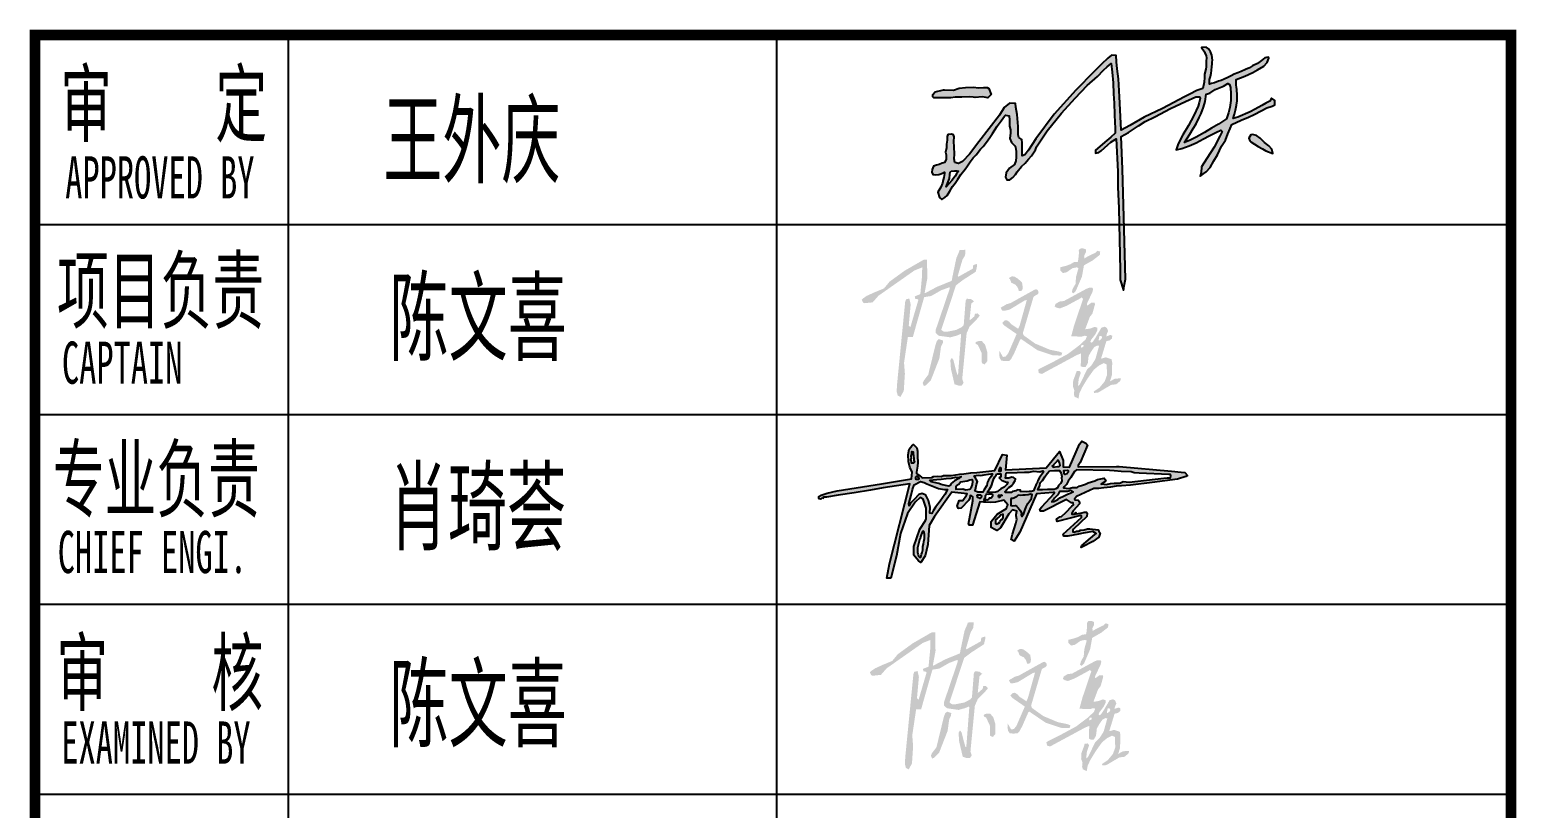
# Model space of a CAD drawing. Extents: x 36524853 to 36525459, y 2743936 to 2747542.
# Drawn here: x 36525266.89 to 36525302.14, y 2747337.42 to 2747355.88 of the extents above; entities that cross this region are included whole.
import ezdxf

# ---------------------------------------------------------------- set-up
doc = ezdxf.new("R2010")
doc.units = 0
doc.header["$LTSCALE"] = 1000
doc.header["$MEASUREMENT"] = 0
for name, color, linetype in [('A0-12 图框-中粗线', 41, 'Continuous'), ('A0-13 图框-细线', 7, 'Continuous'), ('A0-21 图框-不可改文字', 7, 'Continuous'), ('NT图签', 7, 'Continuous')]:
    doc.layers.add(name, color=color, linetype=linetype)
doc.styles.add('HT', font='simhei.ttf', dxfattribs={"width": 0.8})
doc.styles.add('SKED-粗宋体', font='', dxfattribs={"width": 0.7})
doc.styles.get('SKED-粗宋体').set_extended_font_data('SimSun')

# ---------------------------------------------------------------- blocks, each defined once
blk = doc.blocks.new('A$C6C80078C')
h = blk.add_hatch(color=256)
h.paths.add_polyline_path([(1131.9, -620.2), (1144, -615.8), (1145.3, -607.5), (1142.7, -606.9), (1136.4, -607.5), (1133.2, -612.6), (1133.2, -615.8)], flags=16)
h.paths.add_polyline_path([(1215.3, -584.6), (1219.2, -564.2), (1228.1, -564.2), (1231.9, -571.2), (1227.4, -579.5), (1219.8, -585.8)], flags=16)
h.paths.add_polyline_path([(1014.5, -415), (1032.3, -404.2), (1053.3, -401.6), (1157.9, -344.9), (1171.9, -339.2), (1186.5, -339.2), (1189.7, -346.8), (1185.9, -360.8), (1160.4, -414.9), (1161, -423.2), (1170.6, -417.5), (1180.8, -409.2), (1196.7, -409.2), (1198.6, -416.9), (1186.5, -460.3), (1174.4, -475.5), (1152.7, -533.6), (1177, -529.8), (1197.3, -522.1), (1209.4, -526), (1210.1, -536.2), (1200.5, -556.5), (1180.1, -583.3), (1177, -591.5), (1180.8, -596.6), (1187.8, -592.2), (1201.2, -572.4), (1228.5, -526), (1244.5, -521.5), (1254, -527.2), (1259.8, -541.2), (1253.4, -555.9), (1251.5, -566.7), (1270.7, -559.8), (1279, -564.2), (1277.7, -576.3), (1267.5, -585.2), (1251.6, -589), (1226.7, -670.7), (1249.7, -664.3), (1275.8, -673.4), (1279, -689.3), (1277.1, -748.5), (1271.3, -767.6), (1268.1, -776.5), (1291.1, -764.4), (1312.7, -762.5), (1319.7, -762.5), (1316.5, -774.6), (1298.1, -789.9), (1273.9, -793), (1213.4, -828.7), (1194.3, -830.6), (1193, -823.6), (1220.4, -805.1), (1243.9, -776.5), (1254.8, -746.6), (1252.9, -697.6), (1239.5, -691.2), (1217.8, -702), (1193, -722.4), (1164.3, -762.5), (1139.5, -803.2), (1126.1, -830.6), (1121.6, -856.7), (1103.2, -848.4), (1100, -836.3), (1101.9, -817.9), (1095.5, -800), (1096.8, -772.7), (1110.8, -735.1), (1111.4, -729.4), (1126.1, -727.5), (1132.5, -735.8), (1122.3, -766.9), (1119.7, -790.5), (1121, -798.8), (1129.9, -786.7), (1161.1, -721.7), (1182.8, -700.7), (1200.6, -672.1), (1217.8, -610.3), (1209.5, -609.6), (1195.5, -616), (1181.5, -635.7), (1168.8, -658), (1164.9, -691.7), (1154.1, -710.2), (1142, -710.2), (1131.8, -705.7), (1132.5, -690.5), (1133.1, -645.9), (1114, -653.6), (1036.3, -695.6), (970, -731.2), (950.9, -742), (936.3, -737.6), (933.1, -722.3), (942.6, -715.9), (995.5, -689.8), (1072, -648.5), (1126.1, -607.6), (1154.8, -580.9), (1161.2, -565), (1149.7, -563.7), (1137, -567.5), (1122.3, -567.5), (1100, -566.2), (1087.3, -566.2), (1101.3, -514.5), (1142.7, -392.3), (1137, -384.6), (1125.5, -391.6), (1065.6, -424.1), (1034.4, -436.2), (1018.5, -432.4), (1010.2, -426.6)])
h.paths.add_polyline_path([(1048.9, -270.8), (1065.5, -267.7), (1092.9, -248.6), (1112.6, -244.7), (1121.5, -247.3), (1110.1, -288.7), (1107.5, -321.8), (1094.2, -344.7), (1090.3, -360.6), (1098, -365.7), (1109.4, -353.6), (1137.5, -288), (1147, -235.2), (1188.4, -211.6), (1220.9, -186.2), (1222.8, -170.9), (1210.1, -167.1), (1199.9, -176.6), (1168.7, -191.3), (1149.6, -202.7), (1147.7, -191.3), (1155.9, -173.4), (1155.9, -160.7), (1141.9, -155.6), (1128.6, -156.9), (1122.8, -165.2), (1123.5, -178.5), (1120.9, -204.6), (1118.4, -218.6), (1100.5, -219.9), (1083.3, -230.1), (1062.3, -237.7), (1036.2, -244.1), (1036.2, -258.1), (1047, -269.6)])
h.paths.add_polyline_path([(758.1, -432.8), (786.3, -416.2), (804.4, -411.1), (889.1, -363.8), (915.8, -349.2), (923.3, -346.7), (930.9, -350.2), (934.4, -357.3), (934.9, -364.3), (929.9, -370.9), (915.8, -378.4), (911.3, -382.9), (861.9, -550.9), (865.5, -561.8), (919.2, -600.1), (987.4, -628.7), (1031.3, -637.6), (1045.3, -643.3), (1042.1, -654.8), (1034.5, -656.1), (1001.4, -654.8), (930, -631.2), (853.6, -579.1), (849.2, -581.6), (821.1, -645.9), (807.7, -670.8), (798.1, -680.9), (776.5, -681.6), (761.8, -679.7), (754.8, -669.5), (751.6, -654.8), (752.2, -633.8), (763.1, -652.9), (768.8, -662.5), (781.5, -660.6), (793.6, -645.3), (832.5, -555.6), (775.1, -515.9), (764.9, -503.8), (777, -492.3), (786.6, -491.1), (798.7, -499.3), (808.2, -510.1), (840.1, -531.1), (847.1, -515.2), (880.2, -396.8), (870.7, -398.7), (799.3, -442), (776.4, -447.1), (765.6, -446.4), (761.8, -440.1)])
h.paths.add_polyline_path([(801.7, -299.7), (808, -316.4), (827.1, -325.4), (836.2, -336), (841.7, -349.1), (842.2, -355.1), (853.3, -355.1), (859.9, -348.1), (860.9, -335), (857.8, -314.4), (838.7, -297.7), (824.1, -288.2), (811, -286.2), (799.9, -292.2), (797.4, -297.2)])
h.paths.add_polyline_path([(643, -602.5), (651.9, -606.6), (669.6, -645.2), (669.6, -674.1), (670.4, -691.8), (683.3, -697.5), (695.4, -683), (695.4, -638.7), (684.9, -604.2), (669.6, -588.1), (655.9, -588.1), (643.8, -592.1), (639.8, -597.7)])
h.paths.add_polyline_path([(408.6, -794.8), (431.9, -772.3), (472.1, -669.3), (479.4, -615.5), (488.2, -597.8), (489, -585.7), (469.7, -579.3), (460.1, -588.1), (453.6, -607.4), (419.8, -745.9), (398.9, -773.3), (394, -784.5), (399.7, -798.2)], flags=17)
h.paths.add_polyline_path([(122, -411.7), (160.6, -407.8), (187.6, -377), (356, -258.8), (392, -244.6), (390.7, -289.6), (383, -369.3), (357.3, -379.6), (358.6, -391.1), (368.9, -392.4), (374, -396.3), (336.7, -523.5), (329, -515.8), (338, -416.8), (331.6, -389.9), (316.2, -393.7), (312.3, -405.3), (275, -784.8), (272.4, -823.3), (277.6, -842.6), (290.4, -849), (305.8, -820.8), (311, -741.1), (307.1, -689.7), (325.1, -568.9), (348.3, -568.9), (401.1, -383.4), (433.2, -378.3), (480.8, -351.3), (519.4, -337.2), (519.4, -346.2), (455.1, -535.3), (455.1, -550.7), (469.2, -563.6), (523.3, -571.2), (555.4, -562.3), (569.6, -555.8), (573.5, -557.3), (559.3, -744.9), (555.5, -744.9), (547.8, -717.9), (537.5, -676.8), (529.8, -666.5), (523.3, -678.1), (525.9, -717.9), (542.6, -789.9), (561.9, -796.3), (576, -796.3), (585, -783.5), (578.6, -765.5), (599.2, -552.2), (612.8, -521.1), (648.1, -485), (660.8, -469.6), (650.8, -459.6), (638.2, -460.5), (635.4, -473.2), (615.5, -490.4), (612.8, -491.3), (621, -413.5), (633.6, -402.7), (620.1, -392.7), (600.2, -390.9), (594.7, -399.1), (585.7, -513), (578.4, -522), (550.4, -536.5), (510.6, -544.6), (492.5, -544.6), (480.7, -536.5), (549.5, -328.3), (583, -303), (641.9, -264.9), (648.2, -237.7), (648.2, -228.7), (631, -233.2), (628.3, -240.4), (628.3, -250.4), (560.4, -288.4), (557.7, -284.8), (579.5, -209.6), (592.1, -187.9), (593.9, -162.5), (566.8, -163.4), (561.4, -177.9), (551.4, -200.5), (532.4, -291), (529.6, -307.3), (460.8, -335.4), (406.5, -364.3), (402.9, -365.2), (415.6, -296.5), (414.5, -208.7), (400, -208.7), (384.6, -216.9), (309.5, -260.3), (239.7, -311), (213.5, -342.7), (170, -360.7), (133.8, -377), (117.6, -387.9), (109.4, -396), (115.7, -408.7)])
blk = doc.blocks.new('肖琦荟')
h = blk.add_hatch(color=256)
h.paths.add_polyline_path([(146629, 57223), (147088, 56643), (147043, 56525), (146993, 56391), (146949, 56241), (145861, 55568), (145147, 54709), (145147, 54368), (145147, 54019), (145569, 53776), (145837, 53670), (146235, 53954), (147217, 55593), (147663, 56071), (148142, 55933), (148077, 55544), (148077, 55365), (148163, 54933), (148030, 54471), (147665, 53206), (147486, 52589), (147835, 52419), (148510, 53452), (150446, 57951), (152398, 58117), (152556, 58117), (152519, 57967), (151093, 56431), (150837, 56139), (150951, 55901), (151290, 55933), (153966, 57291), (154433, 56962), (154556, 56893), (154758, 56893), (154785, 56674), (154616, 56518), (153907, 55764), (153399, 55306), (153193, 55243), (152800, 54979), (152902, 54720), (155623, 55405), (155739, 55354), (155739, 55192), (153596, 53217), (153678, 52977), (154144, 53000), (155363, 53237), (155913, 53332), (157058, 53528), (157248, 53436), (157442, 53305), (157311, 53187), (156264, 52341), (155752, 51843), (155700, 51653), (155870, 51728), (157076, 52367), (157767, 52878), (157905, 53352), (157763, 53588), (157692, 53716), (156722, 53832), (156430, 53832), (156047, 53724), (155611, 53701), (155409, 53587), (155288, 53570), (155131, 53583), (154859, 53449), (154711, 53493), (154704, 53674), (154785, 53822), (156373, 55310), (156379, 55679), (156336, 55818), (156061, 55794), (155770, 55712), (155204, 55624), (155080, 55751), (154954, 55549), (154590, 55549), (154590, 55697), (154750, 55944), (155481, 56774), (155512, 57027), (155328, 57210), (154957, 57237), (154910, 57315), (155151, 57626), (157187, 58577), (157774, 58577), (158343, 58648), (159144, 58737), (159794, 58854), (160415, 58897), (161465, 58968), (164007, 59268), (166967, 59675), (167957, 59959), (168127, 60103), (167828, 60460), (167412, 60494), (166282, 60598), (160131, 61130), (159831, 61130), (155362, 61113), (155362, 61277), (155592, 61597), (156437, 63631), (156232, 63894), (155772, 64099), (155485, 63763), (154319, 61072), (153597, 61122), (153597, 61860), (153162, 62918), (151603, 61007), (146834, 60775), (147007, 62463), (146495, 62539), (145580, 60659), (143464, 60441), (142760, 60418), (141940, 60297), (141490, 60231), (140466, 60080), (139576, 60080), (139290, 59988), (138837, 60013), (138384, 59988), (138207, 59870), (137060, 59835), (136998, 59885), (136806, 60040), (136418, 60339), (136429, 60483), (136510, 61200), (136586, 61602), (136519, 62357), (136519, 62956), (136438, 63335), (136058, 63719), (135853, 63581), (135553, 63192), (135442, 62496), (135468, 61750), (135624, 61077), (135913, 60489), (135810, 59685), (132322, 59107), (127130, 58316), (125933, 58019), (125262, 57808), (124988, 57631), (124988, 57481), (125028, 57360), (125193, 57319), (125323, 57420), (125424, 57360), (125517, 57572), (125865, 57554), (127235, 57771), (129123, 58055), (131012, 58372), (132516, 58656), (135613, 59135), (133250, 49753), (132926, 48058), (133405, 48058), (134055, 50693), (134534, 53292), (135074, 54861), (135361, 55639), (136254, 56971), (136853, 57533), (137177, 57332), (137548, 56266), (137559, 55002), (137462, 54810), (136785, 53806), (136097, 51774), (136097, 50758), (136652, 50101), (136928, 49915), (137437, 50671), (137722, 51997), (137896, 54253), (138516, 55295), (140548, 58154), (142363, 57934), (142278, 57806), (141857, 57169), (141672, 57169), (141391, 57169), (141180, 56510), (141338, 56237), (141654, 56281), (142557, 57189), (142639, 57471), (142695, 57754), (142852, 57730), (143002, 57598), (143002, 57113), (142496, 54388), (142582, 54267), (142765, 54282), (142976, 54282), (143815, 57000), (144268, 56980), (145022, 56913), (145682, 56975)])
h.paths.add_polyline_path([(146989, 58091), (146821, 58091), (146737, 58182), (147010, 58482), (147227, 58699), (147521, 58881), (147780, 59203), (147955, 59511), (148018, 59685), (147773, 59853), (147577, 59888), (147213, 59797), (146975, 59783), (146849, 59790), (146919, 60406), (148207, 60455), (149075, 60469), (149594, 60477), (150124, 60588), (150873, 60511), (151195, 60657), (151268, 60497), (150824, 59874), (150621, 59518), (150530, 59182), (150397, 58944), (150201, 58476), (150124, 58280), (149872, 58231), (149606, 58217), (149257, 58168), (148578, 58217), (148578, 58364), (148200, 58406), (148060, 58294), (147850, 58259), (147661, 58203), (147507, 58105), (147325, 58098)], flags=16)
h.paths.add_polyline_path([(146462, 57754), (146265, 57691), (146153, 57582), (146139, 57522), (146058, 57532), (146001, 57694), (145994, 57800), (146360, 57831)], flags=16)
h.paths.add_polyline_path([(146304, 58533), (146102, 58367), (145951, 58232), (145816, 58191), (145670, 58128), (145322, 58118), (144912, 58087), (144689, 58149), (144959, 58497), (145177, 58902), (145359, 59395), (145478, 59738), (145593, 59935), (145748, 60116), (145821, 60283), (146273, 60283), (146273, 59950), (146096, 59831), (146392, 59520), (146569, 59457), (146823, 59343), (147021, 59312), (147109, 59296), (146984, 59032), (146668, 58731)], flags=16)
h.paths.add_polyline_path([(145350, 57753), (145254, 57629), (145209, 57516), (145104, 57482), (144957, 57479), (144841, 57312), (144686, 57247), (144550, 57278), (144445, 57097), (144315, 57216), (144340, 57349), (144437, 57414), (144465, 57538), (144454, 57711), (144609, 57852), (144553, 57903), (144802, 57875), (145167, 57892), (145336, 57824)], flags=16)
h.paths.add_polyline_path([(146548, 55537), (146569, 55311), (146555, 55174), (146474, 54997), (146370, 54939), (146320, 54931), (146224, 54779), (146154, 54714), (146121, 54535), (146018, 54543), (145996, 54498), (145850, 54420), (145737, 54412), (145665, 54457), (145669, 54599), (145658, 54899), (145755, 54937), (145823, 54964), (145885, 55081), (145946, 55128), (146047, 55217), (146150, 55301), (146164, 55375), (146236, 55461), (146349, 55471), (146487, 55553)], flags=16)
h.paths.add_polyline_path([(144641, 58920), (144296, 58357), (144192, 58123), (143589, 58139), (143252, 58281), (143328, 58463), (143453, 59058), (143562, 59405), (143393, 59645), (143197, 59960), (143114, 60056), (143662, 60114), (143962, 60102), (144321, 60168), (144841, 60230), (145169, 60276), (145296, 60280), (145100, 59921), (144849, 59555), (144730, 59305), (144687, 59147)], flags=16)
h.paths.add_polyline_path([(144013, 57658), (143934, 57496), (143882, 57415), (143833, 57395), (143765, 57420), (143754, 57478), (143698, 57489), (143601, 57501), (143556, 57514), (143552, 57588), (143567, 57680), (143509, 57698), (143507, 57784), (143511, 57831), (143705, 57836), (143824, 57813), (143918, 57824), (143975, 57770)], flags=16)
h.paths.add_polyline_path([(146273, 60595), (146064, 60608), (146037, 60694), (146096, 60828), (146156, 60974), (146284, 61013), (146324, 60970), (146320, 60844), (146329, 60629)], flags=16)
h.paths.add_polyline_path([(150621, 58423), (150867, 58929), (150897, 59251), (151158, 59488), (151457, 59925), (151727, 60319), (151994, 60653), (152585, 60676), (152922, 60661), (153168, 60676), (153344, 60377), (153436, 59986), (153398, 59764), (153421, 59534), (153429, 59412), (153291, 59159), (153030, 58936), (152907, 58630), (152738, 58545), (152547, 58469), (152263, 58469), (151764, 58469), (151151, 58423), (150752, 58407)], flags=16)
h.paths.add_polyline_path([(142986, 59052), (142859, 58729), (142654, 58502), (142199, 58427), (141849, 58537), (141001, 58502), (141001, 58860), (141180, 58952), (141359, 59048), (141569, 59293), (142326, 59424), (142667, 59559), (142850, 59603), (142960, 59581), (143025, 59406)], flags=16)
h.paths.add_polyline_path([(152264, 57008), (152306, 57121), (152498, 57322), (152573, 57420), (152765, 57645), (152943, 57847), (153140, 58212), (153342, 58231), (153553, 58226), (153899, 58202), (154101, 58212), (154541, 58334), (154752, 58193), (154654, 58132), (154419, 58043), (154101, 57903), (153637, 57673), (153211, 57477), (152967, 57299), (152475, 57036)], flags=16)
h.paths.add_polyline_path([(141662, 59957), (141356, 59741), (140879, 59458), (140472, 59144), (140370, 58927), (140206, 58834), (139799, 58923), (139286, 59051), (139008, 59175), (138114, 59338), (137920, 59537), (138787, 59626), (139313, 59665), (139897, 59736), (140507, 59763), (141029, 59882), (141383, 59847)], flags=16)
h.paths.add_polyline_path([(152316, 61179), (152414, 61223), (152474, 61353), (152642, 61527), (153012, 61945), (153094, 61755), (153153, 61581), (153251, 61255), (153115, 61157), (152925, 61130), (152398, 61076)], flags=16)
h.paths.add_polyline_path([(153607, 58648), (153706, 58764), (153814, 58881), (153981, 59039), (154188, 59429), (154471, 59861), (154587, 60052), (154912, 60542), (155153, 60750), (159025, 60671), (159554, 60658), (160387, 60565), (161556, 60506), (161908, 60391), (162484, 60363), (165948, 60195), (166152, 60195), (166213, 60056), (166164, 59832), (165773, 59837), (165388, 59791), (161328, 59304), (160630, 59396), (160223, 59188), (159558, 59196), (159117, 59147), (158610, 59055), (158102, 59105), (158469, 59354), (158578, 59536), (158469, 59678), (158386, 59786), (157596, 59637), (157297, 59479), (156524, 59230), (156200, 59063), (155843, 58955), (155444, 58856), (155219, 58698), (154662, 58681), (154263, 58582)], flags=16)
h.paths.add_polyline_path([(140031, 58447), (139723, 57860), (139200, 57095), (138621, 56394), (138356, 55965), (138227, 55643), (137962, 55679), (138005, 56337), (137812, 57181), (137497, 57782), (137082, 58004), (136702, 57868), (136130, 57274), (135722, 56859), (135550, 56559), (135507, 56766), (135772, 57796), (135958, 58447), (136151, 59005), (136881, 59377), (137304, 59263), (137640, 59119), (138986, 58562), (139673, 58454)], flags=16)
h.paths.add_polyline_path([(153687, 60302), (153687, 60396), (153669, 60684), (153763, 60684), (154070, 60709), (154165, 60666), (154170, 60491), (154056, 60377), (154023, 60268), (153838, 60212)], flags=16)
h.paths.add_polyline_path([(136706, 59707), (136674, 59670), (136363, 59674), (136312, 59695), (136296, 59882), (136356, 59975), (136585, 59974), (136570, 59914), (136598, 59867), (136701, 59864)], flags=16)
h.paths.add_polyline_path([(137273, 53563), (137328, 53395), (137356, 53198), (137340, 52717), (137265, 52358), (137233, 52070), (137170, 51782), (137142, 51387), (137059, 51087), (136980, 50866), (136913, 50535), (136751, 50535), (136637, 50634), (136609, 50858), (136586, 50933), (136538, 51135), (136538, 51371), (136546, 51632), (136605, 51940), (136771, 52545), (136831, 52675), (136866, 52920), (136957, 53152), (137052, 53350), (137123, 53555)], flags=16)
h.paths.add_polyline_path([(136163, 61657), (136060, 61546), (135826, 61555), (135810, 61714), (135758, 61926), (135824, 62137), (135799, 62353), (135856, 62571), (135851, 62790), (135862, 62883), (135936, 62855), (136014, 62846), (136040, 62759), (136079, 62374), (136083, 62135), (136097, 61864)], flags=16)
for points in [[(125424, 57360), (125323, 57420), (125193, 57319), (125028, 57360), (124988, 57481), (124988, 57631), (125262, 57808), (125933, 58019), (127130, 58316), (132322, 59107), (135810, 59685), (135913, 60489), (135624, 61077), (135468, 61750), (135442, 62496), (135553, 63192), (135853, 63581), (136058, 63719), (136438, 63335), (136519, 62956), (136519, 62357), (136586, 61602), (136510, 61200), (136429, 60483), (136418, 60339), (136806, 60040), (136998, 59885), (137060, 59835), (138207, 59870), (138384, 59988), (138837, 60013), (139290, 59988), (139576, 60080), (140466, 60080), (141490, 60231), (141940, 60297), (142760, 60418), (143464, 60441), (145580, 60659), (146495, 62539), (147007, 62463), (146834, 60775), (151603, 61007), (153162, 62918), (153597, 61860), (153597, 61122), (154319, 61072), (155485, 63763), (155772, 64099), (156232, 63894), (156437, 63631), (155592, 61597), (155362, 61277), (155362, 61113), (159831, 61130), (160131, 61130), (166282, 60598), (167412, 60494), (167828, 60460), (168127, 60103), (167957, 59959), (166967, 59675), (164007, 59268), (161465, 58968), (160415, 58897), (159794, 58854), (159144, 58737), (158343, 58648), (157774, 58577), (157187, 58577), (155151, 57626), (154910, 57315), (154957, 57237), (155328, 57210), (155512, 57027), (155481, 56774), (154750, 55944), (154590, 55697), (154590, 55549), (154954, 55549), (155080, 55751), (155204, 55624), (155770, 55712), (156061, 55794), (156336, 55818), (156379, 55679), (156373, 55310), (154785, 53822), (154704, 53674), (154711, 53493), (154859, 53449), (155131, 53583), (155288, 53570), (155409, 53587), (155611, 53701), (156047, 53724), (156430, 53832), (156722, 53832), (157692, 53716), (157763, 53588), (157905, 53352), (157767, 52878), (157076, 52367), (155870, 51728), (155700, 51653), (155752, 51843), (156264, 52341), (157311, 53187), (157442, 53305), (157248, 53436), (157058, 53528), (155913, 53332), (155363, 53237), (154144, 53000), (153678, 52977), (153596, 53217), (155739, 55192), (155739, 55354), (155623, 55405), (152902, 54720), (152800, 54979), (153193, 55243), (153399, 55306), (153907, 55764), (154616, 56518), (154785, 56674), (154758, 56893), (154556, 56893), (154433, 56962), (153966, 57291), (151290, 55933), (150951, 55901), (150837, 56139), (151093, 56431), (152519, 57967), (152556, 58117), (152398, 58117), (150446, 57951), (148510, 53452), (147835, 52419), (147486, 52589), (147665, 53206), (148030, 54471), (148163, 54933), (148077, 55365), (148077, 55544), (148142, 55933), (147663, 56071), (147217, 55593), (146235, 53954), (145837, 53670), (145569, 53776), (145147, 54019), (145147, 54368), (145147, 54709), (145861, 55568), (146949, 56241), (146993, 56391), (147043, 56525), (147088, 56643), (146629, 57223), (145682, 56975), (145022, 56913), (144268, 56980), (143815, 57000), (142976, 54282), (142765, 54282), (142582, 54267), (142496, 54388), (143002, 57113), (143002, 57598), (142852, 57730), (142695, 57754), (142639, 57471), (142557, 57189), (141654, 56281), (141338, 56237), (141180, 56510), (141391, 57169), (141672, 57169), (141857, 57169), (142278, 57806), (142363, 57934), (140548, 58154), (138516, 55295), (137896, 54253), (137722, 51997), (137437, 50671), (136928, 49915), (136652, 50101), (136097, 50758), (136097, 51774), (136785, 53806), (137462, 54810), (137559, 55002), (137548, 56266), (137177, 57332), (136853, 57533), (136254, 56971), (135361, 55639), (135074, 54861), (134534, 53292), (134055, 50693), (133405, 48058), (132926, 48058), (133250, 49753), (135613, 59135), (132516, 58656), (131012, 58372), (129123, 58055), (127235, 57771), (125865, 57554), (125517, 57572), (125424, 57360)], [(135936, 62855), (136014, 62846), (136040, 62759), (136079, 62374), (136083, 62135), (136097, 61864), (136163, 61657), (136060, 61546), (135826, 61555), (135810, 61714), (135758, 61926), (135824, 62137), (135799, 62353), (135856, 62571), (135851, 62790), (135862, 62883), (135936, 62855)], [(146284, 61013), (146156, 60974), (146096, 60828), (146037, 60694), (146064, 60608), (146273, 60595), (146329, 60629), (146320, 60844), (146324, 60970), (146284, 61013)], [(153012, 61945), (152642, 61527), (152474, 61353), (152414, 61223), (152316, 61179), (152398, 61076), (152925, 61130), (153115, 61157), (153251, 61255), (153153, 61581), (153094, 61755), (153012, 61945)], [(135507, 56766), (135772, 57796), (135958, 58447), (136151, 59005), (136881, 59377), (137304, 59263), (137640, 59119), (138986, 58562), (139673, 58454), (140031, 58447), (139723, 57860), (139200, 57095), (138621, 56394), (138356, 55965), (138227, 55643), (137962, 55679), (138005, 56337), (137812, 57181), (137497, 57782), (137082, 58004), (136702, 57868), (136130, 57274), (135722, 56859), (135550, 56559), (135507, 56766)], [(136356, 59975), (136296, 59882), (136312, 59695), (136363, 59674), (136674, 59670), (136706, 59707), (136701, 59864), (136598, 59867), (136570, 59914), (136585, 59974), (136356, 59975)], [(137920, 59537), (138787, 59626), (139313, 59665), (139897, 59736), (140507, 59763), (141029, 59882), (141383, 59847), (141662, 59957), (141356, 59741), (140879, 59458), (140472, 59144), (140370, 58927), (140206, 58834), (139799, 58923), (139286, 59051), (139008, 59175), (138114, 59338), (137920, 59537)], [(141001, 58860), (141001, 58502), (141849, 58537), (142199, 58427), (142654, 58502), (142859, 58729), (142986, 59052), (143025, 59406), (142960, 59581), (142850, 59603), (142667, 59559), (142326, 59424), (141569, 59293), (141359, 59048), (141180, 58952), (141001, 58860)], [(143114, 60056), (143662, 60114), (143962, 60102), (144321, 60168), (144841, 60230), (145169, 60276), (145296, 60280), (145100, 59921), (144849, 59555), (144730, 59305), (144687, 59147), (144641, 58920), (144296, 58357), (144192, 58123), (143589, 58139), (143252, 58281), (143328, 58463), (143453, 59058), (143562, 59405), (143393, 59645), (143197, 59960), (143114, 60056)], [(145821, 60283), (146273, 60283), (146273, 59950), (146096, 59831), (146392, 59520), (146569, 59457), (146823, 59343), (147021, 59312), (147109, 59296), (146984, 59032), (146668, 58731), (146304, 58533), (146102, 58367), (145951, 58232), (145816, 58191), (145670, 58128), (145322, 58118), (144912, 58087), (144689, 58149), (144959, 58497), (145177, 58902), (145359, 59395), (145478, 59738), (145593, 59935), (145748, 60116), (145821, 60283)], [(146919, 60406), (148207, 60455), (149075, 60469), (149594, 60477), (150124, 60588), (150873, 60511), (151195, 60657), (151268, 60497), (150824, 59874), (150621, 59518), (150530, 59182), (150397, 58944), (150201, 58476), (150124, 58280), (149872, 58231), (149606, 58217), (149257, 58168), (148578, 58217), (148578, 58364), (148200, 58406), (148060, 58294), (147850, 58259), (147661, 58203), (147507, 58105), (147325, 58098), (146989, 58091), (146821, 58091), (146737, 58182), (147010, 58482), (147227, 58699), (147521, 58881), (147780, 59203), (147955, 59511), (148018, 59685), (147773, 59853), (147577, 59888), (147213, 59797), (146975, 59783), (146849, 59790), (146919, 60406)], [(151994, 60653), (152585, 60676), (152922, 60661), (153168, 60676), (153168, 60676), (153344, 60377), (153436, 59986), (153398, 59764), (153421, 59534), (153429, 59412), (153291, 59159), (153030, 58936), (152907, 58630), (152738, 58545), (152547, 58469), (152263, 58469), (151764, 58469), (151151, 58423), (150752, 58407), (150621, 58423), (150867, 58929), (150897, 59251), (151158, 59488), (151457, 59925), (151727, 60319), (151994, 60653)], [(155153, 60750), (154912, 60542), (154587, 60052), (154471, 59861), (154188, 59429), (153981, 59039), (153814, 58881), (153706, 58764), (153607, 58648), (153607, 58648), (154263, 58582), (154662, 58681), (155219, 58698), (155444, 58856), (155843, 58955), (156200, 59063), (156524, 59230), (157297, 59479), (157596, 59637), (158386, 59786), (158469, 59678), (158469, 59678), (158578, 59536), (158469, 59354), (158053, 59072), (158053, 59072), (158102, 59105), (158610, 59055), (159117, 59147), (159558, 59196), (160223, 59188), (160630, 59396), (161328, 59304), (165388, 59791), (165773, 59837), (166164, 59832), (166213, 60056), (166152, 60195), (165948, 60195), (162484, 60363), (161908, 60391), (161556, 60506), (160387, 60565), (159554, 60658), (159025, 60671), (155153, 60750)], [(153763, 60684), (154070, 60709), (154165, 60666), (154170, 60491), (154056, 60377), (154023, 60268), (154023, 60268), (153838, 60212), (153687, 60302), (153687, 60396), (153669, 60684), (153763, 60684)], [(143511, 57831), (143705, 57836), (143824, 57813), (143918, 57824), (143975, 57770), (144013, 57658), (143934, 57496), (143882, 57415), (143833, 57395), (143765, 57420), (143754, 57478), (143698, 57489), (143601, 57501), (143556, 57514), (143552, 57588), (143567, 57680), (143509, 57698), (143507, 57784), (143511, 57831)], [(144609, 57852), (144454, 57711), (144465, 57538), (144437, 57414), (144340, 57349), (144315, 57216), (144445, 57097), (144550, 57278), (144686, 57247), (144841, 57312), (144957, 57479), (145104, 57482), (145209, 57516), (145254, 57629), (145350, 57753), (145336, 57824), (145167, 57892), (144802, 57875), (144553, 57903), (144609, 57852)], [(145994, 57800), (146360, 57831), (146462, 57754), (146265, 57691), (146153, 57582), (146139, 57522), (146058, 57532), (146001, 57694), (145994, 57800)], [(147462, 57389), (147449, 56582), (147653, 56526), (148023, 56582), (148177, 56465), (148325, 56292), (148424, 56162), (148578, 55953), (148708, 55669), (148665, 55490), (148739, 55312), (148739, 55312), (148973, 55638), (149096, 56008), (149263, 56434), (149448, 56797), (149676, 57143), (149861, 57408), (149929, 57679), (149954, 57883), (149744, 57889), (149497, 57833), (149146, 57802), (148881, 57802), (148591, 57765), (148313, 57772), (148103, 57599), (148103, 57599), (147826, 57420), (147684, 57389), (147462, 57393)], [(152306, 57121), (152264, 57008), (152475, 57036), (152967, 57299), (153211, 57477), (153637, 57673), (154101, 57903), (154419, 58043), (154654, 58132), (154752, 58193), (154541, 58334), (154101, 58212), (153899, 58202), (153553, 58226), (153342, 58231), (153140, 58212), (152943, 57847), (152765, 57645), (152573, 57420), (152498, 57322), (152306, 57121)], [(146487, 55553), (146349, 55471), (146236, 55461), (146164, 55375), (146150, 55301), (146047, 55217), (145946, 55128), (145885, 55081), (145823, 54964), (145755, 54937), (145658, 54899), (145669, 54599), (145665, 54457), (145737, 54412), (145850, 54420), (145996, 54498), (146018, 54543), (146121, 54535), (146154, 54714), (146224, 54779), (146320, 54931), (146370, 54939), (146474, 54997), (146555, 55174), (146569, 55311), (146548, 55537), (146487, 55553)], [(137273, 53563), (137123, 53555), (137052, 53350), (136957, 53152), (136866, 52920), (136831, 52675), (136771, 52545), (136605, 51940), (136546, 51632), (136538, 51371), (136538, 51135), (136586, 50933), (136609, 50858), (136637, 50634), (136751, 50535), (136913, 50535), (136980, 50866), (137059, 51087), (137142, 51387), (137170, 51782), (137233, 52070), (137265, 52358), (137340, 52717), (137356, 53198), (137328, 53395), (137273, 53563)]]:
    blk.add_lwpolyline(points)
blk = doc.blocks.new('A$C159C7114')
h = blk.add_hatch(color=256)
h.dxf.hatch_style = 1
h.paths.add_polyline_path([(569.3, -380.7), (595.2, -365.4), (631.9, -341.2), (656, -325.8), (691.3, -309.3), (749.1, -278.7), (803.5, -253.3), (840.9, -236.3), (854.5, -235.4), (857.1, -241.4), (852.8, -256.6), (849.4, -270.2), (834.1, -303.4), (814.6, -339.9), (793.2, -374), (776.8, -407.3), (769.7, -428.7), (789.9, -424.9), (816.6, -414.6), (842.1, -404), (869.7, -389.5), (890.2, -378.2), (916, -364.9), (932.7, -356.9), (937, -362), (929.3, -379.9), (908.1, -419.8), (880.9, -460.6), (862.2, -491.2), (860.5, -511.6), (856.8, -525.2), (879.2, -509), (893.6, -493.7), (906.4, -469.1), (920, -447), (935.3, -415.5), (948.9, -394.3), (958.2, -371.4), (965.9, -351.8), (972.7, -336.5), (1006.7, -321.2), (1033.1, -310.5), (1053.5, -300.8), (1079.8, -287.2), (1100.8, -275.9), (1119.8, -269.4), (1129.1, -265.1), (1129.1, -249), (1117.2, -240.5), (1111.3, -251.6), (1097.1, -259.5), (1081.4, -267.7), (1057.7, -281.2), (1039.6, -291), (994.3, -309.9), (977.9, -315.3), (982.2, -298.9), (986.5, -284), (989.8, -266.5), (992.5, -250.2), (992, -230.1), (990.5, -209.7), (989.6, -200.4), (988.8, -192.9), (988, -181), (988, -172.5), (1020.3, -160.6), (1049, -147.4), (1065.6, -137.5), (1089.5, -123.9), (1101.5, -111.1), (1107.9, -95.2), (1104.9, -90.9), (1093.4, -93.4), (1081, -103.1), (1065.8, -113.8), (1048.4, -123.2), (1036.5, -130), (1022.9, -136.8), (1006.6, -143.4), (994.8, -147.9), (981.2, -153), (969.6, -159.3), (957.4, -165.7), (944.6, -171.7), (933.1, -175.8), (923.4, -179.3), (909.8, -184.4), (898.7, -187), (891.1, -189.5), (891.1, -183.6), (891.1, -172.5), (895.3, -161.5), (897, -149.6), (897.9, -139.4), (899.6, -125.8), (900.4, -117.3), (901.3, -109.7), (902.1, -102), (900, -84), (895.3, -72.3), (887.4, -61.4), (879.2, -55.3), (861.8, -55.5), (872.5, -72), (874.2, -76), (878.4, -86.4), (880, -93.5), (879.2, -105.4), (879.2, -126.6), (877.5, -135.1), (873.2, -153), (872.4, -165.7), (871.5, -182.7), (866.4, -205.7), (845.2, -213.3), (818.7, -226), (800.1, -236.3), (719.3, -278.7), (653, -310.2), (601, -340.6), (569.3, -358), (566.4, -307.6), (563, -235.4), (559.1, -170.3), (553.6, -134.3), (551.9, -108.8), (550.7, -85.2), (533.7, -83.5), (520.4, -94.4), (497.5, -117.3), (470.2, -143.6), (402.9, -211.7), (323.9, -299.2), (257.5, -388.5), (230.3, -430.2), (217.5, -448), (208.2, -451.4), (207.3, -430.2), (208.2, -403.8), (206.5, -391.1), (195.4, -384.3), (192.9, -374.9), (192.9, -361.3), (192.9, -344.3), (189.5, -300.2), (184.4, -273.8), (183.5, -260.2), (161.4, -258.5), (141.9, -274.7), (124.9, -302.7), (49.9, -400.5), (15, -444.7), (-9.7, -471.9), (-25, -479.6), (-38.6, -475.3), (-40.3, -462.6), (-39.4, -444.7), (-40.8, -418.7), (-41.9, -398.2), (-40.3, -381.8), (-42.8, -375), (-49.7, -371.8), (-62.4, -373.3), (-65.4, -379.1), (-66.1, -393.7), (-68.5, -408.9), (-67.9, -421.6), (-71.8, -438.2), (-69.7, -447.8), (-70.2, -463.1), (-73.9, -474.2), (-74.4, -475.8), (-84.5, -478.4), (-95, -482.6), (-105.1, -484.7), (-116.2, -488.4), (-120.9, -500.6), (-122, -510.6), (-117.8, -518.6), (-108.3, -520.2), (-96.1, -519.1), (-79.2, -512.8), (-76, -511.2), (-76, -515.4), (-77.6, -529.7), (-80.2, -538.6), (-83.4, -551.3), (-89.2, -565.1), (-100.3, -583.6), (-94.5, -603.6), (-86, -610), (-74.9, -603.6), (-66.5, -595.2), (-56.4, -579.9), (-46.9, -563), (-36.9, -550.3), (-26.8, -536), (-15.7, -519.6), (-0.9, -499.5), (8.1, -487.4), (17.6, -473.1), (29.2, -458.3), (39.3, -447.2), (56.2, -426.6), (65.2, -417.1), (81, -396.5), (92.7, -380.6), (99, -370.1), (107.5, -356.3), (117, -343.1), (131.3, -323.1), (143.4, -306.7), (147.1, -303), (159.8, -304.6), (161.4, -321.5), (161.9, -333.1), (161.9, -342.6), (165.1, -355.8), (165.6, -367.4), (163, -388), (169.3, -402.8), (180.4, -414.5), (183.6, -419.8), (185.2, -435.1), (185.2, -455.7), (184.7, -469.4), (179.4, -483.2), (160.9, -496.4), (149.8, -512.8), (147.1, -529.1), (151.3, -538.6), (163, -538.6), (173, -529.7), (183.1, -519.1), (188.9, -509.6), (205.8, -489.5), (218.5, -477.9), (231.2, -463.6), (241.2, -450.9), (256, -429.8), (260.3, -418.7), (298.7, -360.3), (351.4, -295.4), (401.5, -241.3), (444.8, -194), (482.7, -161.5), (504.1, -138.5), (517.3, -126.9), (532.5, -114.8), (536.3, -145.9), (539.3, -185.2), (540.5, -224.9), (543.7, -259.2), (544, -300.7), (546.1, -329.8), (546.5, -349.5), (547.1, -368.9), (531, -383.2), (509.2, -401.2), (490.9, -417.4), (475.7, -430.1), (475.3, -441.9), (487.5, -438.5), (495.8, -432.9), (520.7, -410.8), (531, -401.8), (546.5, -391.7), (550.6, -388.8), (556.7, -508), (556.7, -565.6), (560.2, -641.5), (565.5, -868.8), (565.1, -903), (577.2, -940.9), (580, -924.9), (584.8, -900.6), (578, -673.4), (573.8, -500.1)])
h.paths.add_polyline_path([(800, -402.5), (819.3, -371.6), (831.3, -352), (842.2, -334), (853.3, -311.1), (860.6, -297.1), (869.3, -273), (874.9, -252.9), (878.8, -226.7), (892.4, -222.7), (911.5, -209.1), (941.8, -196.5), (958.5, -187.7), (964.3, -190.4), (968, -202), (968.7, -225.1), (968.7, -248.9), (964.9, -275.2), (959.8, -294.6), (953.3, -316.6), (924, -335.6), (898.4, -349.8), (873.3, -365.6), (842.1, -382.9), (820.6, -393.4)], flags=16)
h.paths.add_polyline_path([(-24.7, -506.7), (-32.5, -516.8), (-37.1, -524.9), (-49.1, -540.8), (-69.1, -564.4), (-57.5, -533.8), (-56.1, -519.6), (-55.4, -510.1), (-51.7, -506.7), (-39.6, -505.4), (-30.4, -505.4)], flags=16)
h.paths.add_polyline_path([(14.1, -236.4), (28.3, -237), (35.7, -238.5), (61.6, -235.6), (76, -237.8), (82.6, -239.1), (94.2, -227.3), (86.3, -205.3), (80, -201.6), (66.8, -202.4), (47.8, -203), (29.9, -200.6), (1.4, -202.2), (-22.3, -204.8), (-42.9, -211.1), (-76.1, -210.1), (-79.8, -210.1), (-109.2, -217.2), (-118.1, -227.2), (-118.1, -235.7), (-114.5, -239.3), (-68.7, -239.1), (-52.4, -239.1), (-37.1, -237), (-12.3, -237)], flags=17)
h = blk.add_hatch(color=256)
h.dxf.hatch_style = 1
h.paths.add_polyline_path([(1075.5, -386.8), (1062.8, -377.3), (1047.4, -373), (1041.4, -375), (1034.7, -386.4), (1037.7, -396.8), (1042.4, -399.7), (1068.8, -417.1), (1084, -425.5), (1097, -433.2), (1122.1, -442.2), (1118.2, -426.3), (1107.3, -414.6), (1091.9, -402.1)])
for points in [[(584.8, -900.6), (578, -673.4), (573.8, -500.1), (569.3, -380.7), (595.2, -365.4), (631.9, -341.2), (656, -325.8), (691.3, -309.3), (749.1, -278.7), (803.5, -253.3), (840.9, -236.3), (854.5, -235.4), (857.1, -241.4), (852.8, -256.6), (849.4, -270.2), (834.1, -303.4), (814.6, -339.9), (793.2, -374), (776.8, -407.3), (769.7, -428.7), (789.9, -424.9), (816.6, -414.6), (842.1, -404), (869.7, -389.5), (890.2, -378.2), (916, -364.9), (932.7, -356.9), (937, -362), (929.3, -379.9), (908.1, -419.8), (880.9, -460.6), (862.2, -491.2), (860.5, -511.6), (856.8, -525.2), (879.2, -509), (893.6, -493.7), (906.4, -469.1), (920, -447), (935.3, -415.5), (948.9, -394.3), (958.2, -371.4), (965.9, -351.8), (972.7, -336.5), (1006.7, -321.2), (1033.1, -310.5), (1053.5, -300.8), (1079.8, -287.2), (1100.8, -275.9), (1119.8, -269.4), (1129.1, -265.1), (1129.1, -249), (1117.2, -240.5), (1111.3, -251.6), (1097.1, -259.5), (1081.4, -267.7), (1057.7, -281.2), (1039.6, -291), (994.3, -309.9), (977.9, -315.3), (982.2, -298.9), (986.5, -284), (989.8, -266.5), (992.5, -250.2), (992, -230.1), (990.5, -209.7), (989.6, -200.4), (988.8, -192.9), (988, -181), (988, -172.5), (1020.3, -160.6), (1049, -147.4), (1065.6, -137.5), (1089.5, -123.9), (1101.5, -111.1), (1107.9, -95.2), (1104.9, -90.9), (1093.4, -93.4), (1081, -103.1), (1065.8, -113.8), (1048.4, -123.2), (1036.5, -130), (1022.9, -136.8), (1006.6, -143.4), (994.8, -147.9), (981.2, -153), (969.6, -159.3), (957.4, -165.7), (944.6, -171.7), (933.1, -175.8), (923.4, -179.3), (909.8, -184.4), (898.7, -187), (891.1, -189.5), (891.1, -183.6), (891.1, -172.5), (895.3, -161.5), (897, -149.6), (897.9, -139.4), (899.6, -125.8), (900.4, -117.3), (901.3, -109.7), (902.1, -102), (900, -84), (895.3, -72.3), (887.4, -61.4), (879.2, -55.3), (861.8, -55.5), (872.5, -72), (874.2, -76), (878.4, -86.4), (880, -93.5), (879.2, -105.4), (879.2, -126.6), (877.5, -135.1), (873.2, -153), (872.4, -165.7), (871.5, -182.7), (866.4, -205.7), (845.2, -213.3), (818.7, -226), (800.1, -236.3), (719.3, -278.7), (653, -310.2), (601, -340.6), (569.3, -358), (566.4, -307.6), (563, -235.4), (559.1, -170.3), (553.6, -134.3), (551.9, -108.8), (550.7, -85.2), (533.7, -83.5), (520.4, -94.4), (497.5, -117.3), (470.2, -143.6), (402.9, -211.7), (323.9, -299.2), (257.5, -388.5), (230.3, -430.2), (217.5, -448), (208.2, -451.4), (207.3, -430.2), (208.2, -403.8), (206.5, -391.1), (195.4, -384.3), (192.9, -374.9), (192.9, -361.3), (192.9, -344.3), (189.5, -300.2), (184.4, -273.8), (183.5, -260.2), (161.4, -258.5), (141.9, -274.7), (124.9, -302.7), (49.9, -400.5), (15, -444.7), (-9.7, -471.9), (-25, -479.6), (-38.6, -475.3), (-40.3, -462.6), (-39.4, -444.7), (-40.8, -418.7), (-41.9, -398.2), (-40.3, -381.8), (-42.8, -375), (-49.7, -371.8), (-62.4, -373.3), (-65.4, -379.1), (-66.1, -393.7), (-68.5, -408.9), (-67.9, -421.6), (-71.8, -438.2), (-69.7, -447.8), (-70.2, -463.1), (-73.9, -474.2), (-74.4, -475.8), (-84.5, -478.4), (-95, -482.6), (-105.1, -484.7), (-116.2, -488.4), (-120.9, -500.6), (-122, -510.6), (-117.8, -518.6), (-108.3, -520.2), (-96.1, -519.1), (-79.2, -512.8), (-76, -511.2), (-76, -515.4), (-77.6, -529.7), (-80.2, -538.6), (-83.4, -551.3), (-89.2, -565.1), (-100.3, -583.6), (-94.5, -603.6), (-86, -610), (-74.9, -603.6), (-66.5, -595.2), (-56.4, -579.9), (-46.9, -563), (-36.9, -550.3), (-26.8, -536), (-15.7, -519.6), (-0.9, -499.5), (8.1, -487.4), (17.6, -473.1), (29.2, -458.3), (39.3, -447.2), (56.2, -426.6), (65.2, -417.1), (81, -396.5), (92.7, -380.6), (99, -370.1), (107.5, -356.3), (117, -343.1), (131.3, -323.1), (143.4, -306.7), (147.1, -303), (159.8, -304.6), (161.4, -321.5), (161.9, -333.1), (161.9, -342.6), (165.1, -355.8), (165.6, -367.4), (163, -388), (169.3, -402.8), (180.4, -414.5), (183.6, -419.8), (185.2, -435.1), (185.2, -455.7), (184.7, -469.4), (179.4, -483.2), (160.9, -496.4), (149.8, -512.8), (147.1, -529.1), (151.3, -538.6), (163, -538.6), (173, -529.7), (183.1, -519.1), (188.9, -509.6), (205.8, -489.5), (218.5, -477.9), (231.2, -463.6), (241.2, -450.9), (256, -429.8), (260.3, -418.7), (298.7, -360.3), (351.4, -295.4), (401.5, -241.3), (444.8, -194), (482.7, -161.5), (504.1, -138.5), (517.3, -126.9), (532.5, -114.8), (536.3, -145.9), (539.3, -185.2), (540.5, -224.9), (543.7, -259.2), (544, -300.7), (546.1, -329.8), (546.5, -349.5), (547.1, -368.9), (531, -383.2), (509.2, -401.2), (490.9, -417.4), (475.7, -430.1), (475.3, -441.9), (487.5, -438.5), (495.8, -432.9), (520.7, -410.8), (531, -401.8), (546.5, -391.7), (550.6, -388.8), (556.7, -508), (556.7, -565.6), (560.2, -641.5), (565.5, -868.8), (565.1, -903)], [(565.1, -903), (577.2, -940.9), (580, -924.9), (584.8, -900.6)]]:
    blk.add_lwpolyline(points)
for points in [[(-76.1, -210.1), (-42.9, -211.1), (-22.3, -204.8), (1.4, -202.2), (29.9, -200.6), (47.8, -203), (66.8, -202.4), (80, -201.6), (86.3, -205.3), (94.2, -227.3), (82.6, -239.1), (76, -237.8), (61.6, -235.6), (35.7, -238.5), (28.3, -237), (14.1, -236.4), (-12.3, -237), (-37.1, -237), (-52.4, -239.1), (-68.7, -239.1), (-114.5, -239.3), (-118.1, -235.7), (-118.1, -227.2), (-109.2, -217.2), (-79.8, -210.1)], [(892.4, -222.7), (911.5, -209.1), (941.8, -196.5), (958.5, -187.7), (964.3, -190.4), (968, -202), (968.7, -225.1), (968.7, -248.9), (964.9, -275.2), (959.8, -294.6), (953.3, -316.6), (924, -335.6), (898.4, -349.8), (873.3, -365.6), (842.1, -382.9), (820.6, -393.4), (800, -402.5), (819.3, -371.6), (831.3, -352), (842.2, -334), (853.3, -311.1), (860.6, -297.1), (869.3, -273), (874.9, -252.9), (878.8, -226.7)], [(1042.4, -399.7), (1068.8, -417.1), (1084, -425.5), (1097, -433.2), (1122.1, -442.2), (1118.2, -426.3), (1107.3, -414.6), (1091.9, -402.1), (1075.5, -386.8), (1062.8, -377.3), (1047.4, -373), (1041.4, -375), (1034.7, -386.4), (1037.7, -396.8)], [(-51.7, -506.7), (-39.6, -505.4), (-30.4, -505.4), (-24.7, -506.7), (-32.5, -516.8), (-37.1, -524.9), (-49.1, -540.8), (-69.1, -564.4), (-57.5, -533.8), (-56.1, -519.6), (-55.4, -510.1)]]:
    blk.add_lwpolyline(points, close=True)
blk = doc.blocks.new('A$C00E3302F')
at = {"layer": 'A0-12 图框-中粗线', "const_width": 50, "flags": 128}
blk.add_lwpolyline([(7000, -5400), (0, -5400), (0, 0), (7000, 0)], close=True, dxfattribs=at)
at = {"layer": 'A0-13 图框-细线'}
for p, q in [((1200, 0), (1200, -5400)), ((3516.5, 0), (3516.5, -5400)), ((7000, -900), (0, -900)), ((7000, -1800), (0, -1800)), ((7000, -2700), (0, -2700)), ((7000, -3600), (0, -3600))]:
    blk.add_line(p, q, dxfattribs=at)
for name, p, xscale, yscale, zscale in [('A$C159C7114', (4411.8, 13.6), 1.3, 1.3, 1.3), ('肖琦荟', (-1344.1, -4522.1), 0.04050000000000001, 0.04050000000000001, 0.04050000000000001)]:
    blk.add_blockref(name, p, dxfattribs=dict(xscale=xscale, yscale=yscale, zscale=zscale))
at = {"layer": 'NT图签', "xscale": 1.015873015864044, "yscale": 1.015873015864044, "zscale": 1.015873015864044}
for p in [(3809.6, -853.2), (3848.6, -2619.4)]:
    blk.add_blockref('A$C6C80078C', p, dxfattribs=at)
at = {"layer": 'A0-21 图框-不可改文字', "style": 'SKED-粗宋体', "width": 0.6}
for s, height, p in [('审    定', 300, (119.9, -475.6)), ('APPROVED BY', 200, (143.3, -775)), ('项目负责', 300, (104.5, -1360.5)), ('CAPTAIN', 200, (127.8, -1653.3)), ('专业负责', 300, (84.3, -2254.5)), ('CHIEF ENGI.', 200, (107.7, -2550.9)), ('审    核', 300, (101.4, -3172.3)), ('EXAMINED BY', 200, (124.7, -3454.6))]:
    blk.add_text(s, height=height, dxfattribs=at).set_placement(p)
at = {"layer": 'NT图签', "style": 'HT', "width": 0.6}
for s, p in [('王外庆', (1651, -666.7)), ('陈文喜', (1680.8, -1508.2)), ('肖琦荟', (1677.6, -2406.1)), ('陈文喜', (1680.8, -3340))]:
    blk.add_text(s, height=342.82, dxfattribs=at).set_placement(p)

msp = doc.modelspace()

# ---------------------------------------------------------------- block references
at = {"xscale": 0.005, "yscale": 0.005, "zscale": 0.005}
msp.add_blockref('A$C00E3302F', (36525267.01, 2747355.754), dxfattribs=at)

doc.saveas('drawing.dxf')
